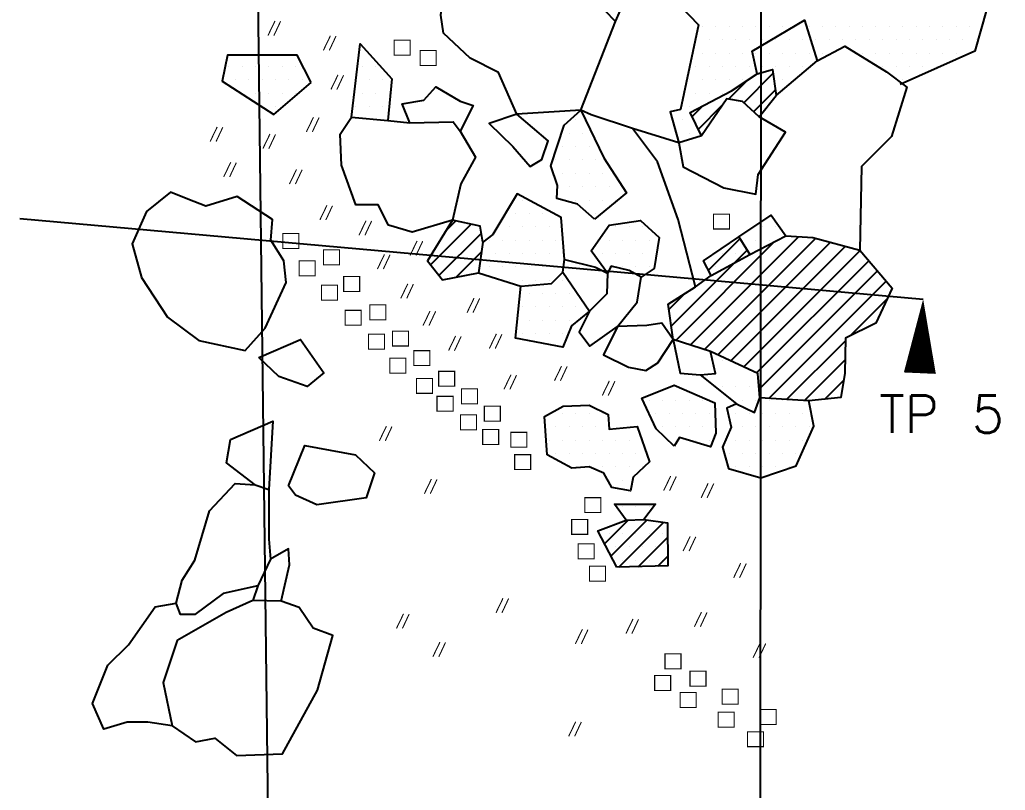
# Model space of a CAD drawing. Header units: metres. Extents: x 3.1 to 4.11, y -21.26 to -16.79.
# Drawn here: x 3.191 to 4.115, y -19.278 to -18.556 of the extents above; entities that cross this region are included whole.
import ezdxf

# ---------------------------------------------------------------- set-up
doc = ezdxf.new("R2010")
doc.units = ezdxf.units.M
doc.header["$LTSCALE"] = 25
doc.header["$MEASUREMENT"] = 0
doc.linetypes.add('STRICHPUNKTX2', pattern=[2, 1, -0.5, 0, -0.5])
doc.layers.get('0').update_dxf_attribs({"linetype": 'CONTINUOUS'})
for name, color, linetype in [('FEUER', 1, 'CONTINUOUS'), ('GRABUNGSGRENZE', 3, 'STRICHPUNKTX2'), ('STEINE', 4, 'CONTINUOUS'), ('STEINESCHRAFF', 4, 'CONTINUOUS'), ('TPROFIL', 3, 'CONTINUOUS')]:
    doc.layers.add(name, color=color, linetype=linetype)
doc.styles.get("Standard").update_dxf_attribs({"font": 'txt.shx'})

# ---------------------------------------------------------------- blocks, each defined once
blk = doc.blocks.new('*X2')
at = {"color": 0}
for p, q in [((350.935, -1837.56), (353.039, -1835.457)), ((350.938, -1835.79), (351.494, -1835.234)), ((351.026, -1839.238), (354.583, -1835.68)), ((351.833, -1840.198), (355.165, -1836.866)), ((352.64, -1841.159), (355.077, -1838.722)), ((353.447, -1842.119), (354.737, -1840.83)), ((386.983, -1863.384), (389.723, -1860.644)), ((385.553, -1863.047), (387.303, -1861.296)), ((387.911, -1864.224), (389.946, -1862.189)), ((382.159, -1864.673), (383.178, -1863.654)), ((382.738, -1865.862), (384.974, -1863.626)), ((359.102, -1875.356), (359.999, -1874.458)), ((357.643, -1878.582), (361.452, -1874.774)), ((358.428, -1879.565), (362.401, -1875.592)), ((380.617, -1885.66), (389.879, -1876.398)), ((381.956, -1886.089), (392.108, -1875.937)), ((383.295, -1886.518), (393.724, -1876.089)), ((383.675, -1879.067), (386.633, -1876.109)), ((384.56, -1887.02), (395.117, -1876.464)), ((360.009, -1879.752), (362.415, -1877.345)), ((385.77, -1887.579), (396.51, -1876.838)), ((386.149, -1878.361), (387.311, -1877.198)), ((386.979, -1888.137), (397.879, -1877.237)), ((388.189, -1888.695), (398.694, -1878.19)), ((380.189, -1884.321), (386.149, -1878.361)), ((388.432, -1890.219), (399.509, -1879.143)), ((389.331, -1891.088), (400.323, -1880.096)), ((379.976, -1882.766), (381.476, -1881.266)), ((396.965, -1885.222), (400.435, -1881.752)), ((391.004, -1891.183), (396.506, -1885.681)), ((392.676, -1891.279), (396.475, -1887.479)), ((394.569, -1891.154), (396.35, -1889.372)), ((373.937, -1904.714), (376.173, -1902.478)), ((374.543, -1905.877), (377.94, -1902.479)), ((375.278, -1906.909), (379.49, -1902.697)), ((373.332, -1903.552), (373.433, -1903.451)), ((377.101, -1906.854), (379.842, -1904.113)), ((378.924, -1906.798), (379.862, -1905.861))]:
    blk.add_line(p, q, dxfattribs=at)
blk = doc.blocks.new('RL')
at = {"layer": 'FEUER', "const_width": 0.1}
blk.add_lwpolyline([(0, -1.4), (0, 0), (1.5, 0), (1.5, -1.4), (0, -1.4)], dxfattribs=at)
blk = doc.blocks.new('HK')
at = {"layer": 'FEUER', "const_width": 0.1}
for points in [[(-0.662, -1.372), (0, 0)], [(0.523, -0.033), (-0.105, -1.372)]]:
    blk.add_lwpolyline(points, dxfattribs=at)
blk = doc.blocks.new('*X5')
at = {"color": 0}
for p, q in [((383.125, -1856.25), (383.125, -1856.25)), ((384.375, -1856.25), (384.375, -1856.25)), ((385.625, -1856.25), (385.625, -1856.25)), ((386.875, -1856.25), (386.875, -1856.25)), ((388.125, -1856.25), (388.125, -1856.25)), ((389.375, -1856.25), (389.375, -1856.25)), ((390.625, -1856.25), (390.625, -1856.25)), ((393.125, -1856.25), (393.125, -1856.25)), ((394.375, -1856.25), (394.375, -1856.25)), ((395.625, -1856.25), (395.625, -1856.25)), ((396.875, -1856.25), (396.875, -1856.25)), ((398.125, -1856.25), (398.125, -1856.25)), ((399.375, -1856.25), (399.375, -1856.25)), ((400.625, -1856.25), (400.625, -1856.25)), ((401.875, -1856.25), (401.875, -1856.25)), ((403.125, -1856.25), (403.125, -1856.25)), ((404.375, -1856.25), (404.375, -1856.25)), ((405.625, -1856.25), (405.625, -1856.25)), ((406.875, -1856.25), (406.875, -1856.25)), ((408.125, -1856.25), (408.125, -1856.25)), ((382.5, -1857.5), (382.5, -1857.5)), ((383.75, -1857.5), (383.75, -1857.5)), ((385, -1857.5), (385, -1857.5)), ((386.25, -1857.5), (386.25, -1857.5)), ((387.5, -1857.5), (387.5, -1857.5)), ((388.75, -1857.5), (388.75, -1857.5)), ((393.75, -1857.5), (393.75, -1857.5)), ((395, -1857.5), (395, -1857.5)), ((396.25, -1857.5), (396.25, -1857.5)), ((397.5, -1857.5), (397.5, -1857.5)), ((398.75, -1857.5), (398.75, -1857.5)), ((400, -1857.5), (400, -1857.5)), ((401.25, -1857.5), (401.25, -1857.5)), ((402.5, -1857.5), (402.5, -1857.5)), ((403.75, -1857.5), (403.75, -1857.5)), ((405, -1857.5), (405, -1857.5)), ((406.25, -1857.5), (406.25, -1857.5)), ((407.5, -1857.5), (407.5, -1857.5)), ((408.75, -1857.5), (408.75, -1857.5)), ((383.125, -1858.75), (383.125, -1858.75)), ((384.375, -1858.75), (384.375, -1858.75)), ((385.625, -1858.75), (385.625, -1858.75)), ((386.875, -1858.75), (386.875, -1858.75)), ((394.375, -1858.75), (394.375, -1858.75)), ((398.125, -1858.75), (398.125, -1858.75)), ((399.375, -1858.75), (399.375, -1858.75)), ((400.625, -1858.75), (400.625, -1858.75)), ((401.875, -1858.75), (401.875, -1858.75)), ((403.125, -1858.75), (403.125, -1858.75)), ((404.375, -1858.75), (404.375, -1858.75)), ((405.625, -1858.75), (405.625, -1858.75)), ((406.875, -1858.75), (406.875, -1858.75)), ((408.125, -1858.75), (408.125, -1858.75)), ((382.5, -1860), (382.5, -1860)), ((383.75, -1860), (383.75, -1860)), ((385, -1860), (385, -1860)), ((386.25, -1860), (386.25, -1860)), ((387.5, -1860), (387.5, -1860)), ((400, -1860), (400, -1860)), ((401.25, -1860), (401.25, -1860)), ((402.5, -1860), (402.5, -1860)), ((403.75, -1860), (403.75, -1860)), ((405, -1860), (405, -1860)), ((381.875, -1861.25), (381.875, -1861.25)), ((383.125, -1861.25), (383.125, -1861.25)), ((384.375, -1861.25), (384.375, -1861.25)), ((385.625, -1861.25), (385.625, -1861.25)), ((386.875, -1861.25), (386.875, -1861.25)), ((401.875, -1861.25), (401.875, -1861.25)), ((382.5, -1862.5), (382.5, -1862.5)), ((383.75, -1862.5), (383.75, -1862.5)), ((385, -1862.5), (385, -1862.5)), ((381.875, -1863.75), (381.875, -1863.75)), ((381.25, -1865), (381.25, -1865)), ((381.875, -1866.25), (381.875, -1866.25))]:
    blk.add_line(p, q, dxfattribs=at)
blk = doc.blocks.new('*X7')
at = {"color": 0}
for p, q in [((391.875, -1856.25), (391.875, -1856.25)), ((390, -1857.5), (390, -1857.5)), ((391.25, -1857.5), (391.25, -1857.5)), ((392.5, -1857.5), (392.5, -1857.5)), ((388.125, -1858.75), (388.125, -1858.75)), ((389.375, -1858.75), (389.375, -1858.75)), ((390.625, -1858.75), (390.625, -1858.75)), ((391.875, -1858.75), (391.875, -1858.75)), ((393.125, -1858.75), (393.125, -1858.75)), ((338.75, -1860), (338.75, -1860)), ((340, -1860), (340, -1860)), ((341.25, -1860), (341.25, -1860)), ((342.5, -1860), (342.5, -1860)), ((343.75, -1860), (343.75, -1860)), ((345, -1860), (345, -1860)), ((351.25, -1860), (351.25, -1860)), ((352.5, -1860), (352.5, -1860)), ((388.75, -1860), (388.75, -1860)), ((390, -1860), (390, -1860)), ((391.25, -1860), (391.25, -1860)), ((392.5, -1860), (392.5, -1860)), ((339.375, -1861.25), (339.375, -1861.25)), ((340.625, -1861.25), (340.625, -1861.25)), ((341.875, -1861.25), (341.875, -1861.25)), ((343.125, -1861.25), (343.125, -1861.25)), ((344.375, -1861.25), (344.375, -1861.25)), ((345.625, -1861.25), (345.625, -1861.25)), ((351.875, -1861.25), (351.875, -1861.25)), ((353.125, -1861.25), (353.125, -1861.25)), ((390.625, -1861.25), (390.625, -1861.25)), ((340, -1862.5), (340, -1862.5)), ((341.25, -1862.5), (341.25, -1862.5)), ((342.5, -1862.5), (342.5, -1862.5)), ((343.75, -1862.5), (343.75, -1862.5)), ((345, -1862.5), (345, -1862.5)), ((351.25, -1862.5), (351.25, -1862.5)), ((352.5, -1862.5), (352.5, -1862.5)), ((353.75, -1862.5), (353.75, -1862.5)), ((390, -1862.5), (390, -1862.5)), ((341.875, -1863.75), (341.875, -1863.75)), ((343.125, -1863.75), (343.125, -1863.75)), ((350.625, -1863.75), (350.625, -1863.75)), ((351.875, -1863.75), (351.875, -1863.75)), ((353.125, -1863.75), (353.125, -1863.75)), ((371.25, -1865), (371.25, -1865)), ((370.625, -1866.25), (370.625, -1866.25)), ((371.875, -1866.25), (371.875, -1866.25)), ((370, -1867.5), (370, -1867.5)), ((371.25, -1867.5), (371.25, -1867.5)), ((372.5, -1867.5), (372.5, -1867.5)), ((369.375, -1868.75), (369.375, -1868.75)), ((370.625, -1868.75), (370.625, -1868.75)), ((371.875, -1868.75), (371.875, -1868.75)), ((373.125, -1868.75), (373.125, -1868.75)), ((370, -1870), (370, -1870)), ((371.25, -1870), (371.25, -1870)), ((372.5, -1870), (372.5, -1870)), ((373.75, -1870), (373.75, -1870)), ((370.625, -1871.25), (370.625, -1871.25)), ((371.875, -1871.25), (371.875, -1871.25)), ((373.125, -1871.25), (373.125, -1871.25)), ((374.375, -1871.25), (374.375, -1871.25)), ((375.625, -1871.25), (375.625, -1871.25)), ((366.25, -1872.5), (366.25, -1872.5)), ((370, -1872.5), (370, -1872.5)), ((371.25, -1872.5), (371.25, -1872.5)), ((372.5, -1872.5), (372.5, -1872.5)), ((373.75, -1872.5), (373.75, -1872.5)), ((375, -1872.5), (375, -1872.5)), ((365.625, -1873.75), (365.625, -1873.75)), ((366.875, -1873.75), (366.875, -1873.75)), ((368.125, -1873.75), (368.125, -1873.75)), ((373.125, -1873.75), (373.125, -1873.75)), ((365, -1875), (365, -1875)), ((366.25, -1875), (366.25, -1875)), ((367.5, -1875), (367.5, -1875)), ((368.75, -1875), (368.75, -1875)), ((375, -1875), (375, -1875)), ((376.25, -1875), (376.25, -1875)), ((377.5, -1875), (377.5, -1875)), ((388.75, -1875), (388.75, -1875)), ((390, -1875), (390, -1875)), ((363.125, -1876.25), (363.125, -1876.25)), ((364.375, -1876.25), (364.375, -1876.25)), ((365.625, -1876.25), (365.625, -1876.25)), ((366.875, -1876.25), (366.875, -1876.25)), ((368.125, -1876.25), (368.125, -1876.25)), ((369.375, -1876.25), (369.375, -1876.25)), ((374.375, -1876.25), (374.375, -1876.25)), ((375.625, -1876.25), (375.625, -1876.25)), ((376.875, -1876.25), (376.875, -1876.25)), ((378.125, -1876.25), (378.125, -1876.25)), ((386.875, -1876.25), (386.875, -1876.25)), ((388.125, -1876.25), (388.125, -1876.25)), ((389.375, -1876.25), (389.375, -1876.25)), ((362.5, -1877.5), (362.5, -1877.5)), ((363.75, -1877.5), (363.75, -1877.5)), ((365, -1877.5), (365, -1877.5)), ((366.25, -1877.5), (366.25, -1877.5)), ((367.5, -1877.5), (367.5, -1877.5)), ((368.75, -1877.5), (368.75, -1877.5)), ((370, -1877.5), (370, -1877.5)), ((373.75, -1877.5), (373.75, -1877.5)), ((375, -1877.5), (375, -1877.5)), ((376.25, -1877.5), (376.25, -1877.5)), ((377.5, -1877.5), (377.5, -1877.5)), ((378.75, -1877.5), (378.75, -1877.5)), ((385, -1877.5), (385, -1877.5)), ((386.25, -1877.5), (386.25, -1877.5)), ((387.5, -1877.5), (387.5, -1877.5)), ((363.125, -1878.75), (363.125, -1878.75)), ((364.375, -1878.75), (364.375, -1878.75)), ((365.625, -1878.75), (365.625, -1878.75)), ((366.875, -1878.75), (366.875, -1878.75)), ((368.125, -1878.75), (368.125, -1878.75)), ((369.375, -1878.75), (369.375, -1878.75)), ((374.375, -1878.75), (374.375, -1878.75)), ((375.625, -1878.75), (375.625, -1878.75)), ((376.875, -1878.75), (376.875, -1878.75)), ((378.125, -1878.75), (378.125, -1878.75)), ((384.375, -1878.75), (384.375, -1878.75)), ((365, -1880), (365, -1880)), ((366.25, -1880), (366.25, -1880)), ((367.5, -1880), (367.5, -1880)), ((368.75, -1880), (368.75, -1880)), ((370, -1880), (370, -1880)), ((366.875, -1881.25), (366.875, -1881.25)), ((368.125, -1881.25), (368.125, -1881.25)), ((369.375, -1881.25), (369.375, -1881.25)), ((370.625, -1881.25), (370.625, -1881.25)), ((366.25, -1882.5), (366.25, -1882.5)), ((367.5, -1882.5), (367.5, -1882.5)), ((368.75, -1882.5), (368.75, -1882.5)), ((370, -1882.5), (370, -1882.5)), ((371.25, -1882.5), (371.25, -1882.5)), ((366.875, -1883.75), (366.875, -1883.75)), ((368.125, -1883.75), (368.125, -1883.75)), ((369.375, -1883.75), (369.375, -1883.75)), ((370.625, -1883.75), (370.625, -1883.75)), ((366.25, -1885), (366.25, -1885)), ((367.5, -1885), (367.5, -1885)), ((368.75, -1885), (368.75, -1885)), ((370, -1885), (370, -1885)), ((385, -1887.5), (385, -1887.5)), ((385, -1890), (385, -1890)), ((386.25, -1890), (386.25, -1890)), ((387.5, -1890), (387.5, -1890)), ((378.125, -1891.25), (378.125, -1891.25)), ((379.375, -1891.25), (379.375, -1891.25)), ((380.625, -1891.25), (380.625, -1891.25)), ((381.875, -1891.25), (381.875, -1891.25)), ((383.125, -1891.25), (383.125, -1891.25)), ((386.875, -1891.25), (386.875, -1891.25)), ((388.125, -1891.25), (388.125, -1891.25)), ((389.375, -1891.25), (389.375, -1891.25)), ((390.625, -1891.25), (390.625, -1891.25)), ((391.875, -1891.25), (391.875, -1891.25)), ((370, -1892.5), (370, -1892.5)), ((371.25, -1892.5), (371.25, -1892.5)), ((372.5, -1892.5), (372.5, -1892.5)), ((373.75, -1892.5), (373.75, -1892.5)), ((378.75, -1892.5), (378.75, -1892.5)), ((380, -1892.5), (380, -1892.5)), ((381.25, -1892.5), (381.25, -1892.5)), ((382.5, -1892.5), (382.5, -1892.5)), ((383.75, -1892.5), (383.75, -1892.5)), ((386.25, -1892.5), (386.25, -1892.5)), ((387.5, -1892.5), (387.5, -1892.5)), ((388.75, -1892.5), (388.75, -1892.5)), ((390, -1892.5), (390, -1892.5)), ((391.25, -1892.5), (391.25, -1892.5)), ((392.5, -1892.5), (392.5, -1892.5)), ((369.375, -1893.75), (369.375, -1893.75)), ((370.625, -1893.75), (370.625, -1893.75)), ((371.875, -1893.75), (371.875, -1893.75)), ((373.125, -1893.75), (373.125, -1893.75)), ((376.875, -1893.75), (376.875, -1893.75)), ((379.375, -1893.75), (379.375, -1893.75)), ((380.625, -1893.75), (380.625, -1893.75)), ((381.875, -1893.75), (381.875, -1893.75)), ((383.125, -1893.75), (383.125, -1893.75)), ((386.875, -1893.75), (386.875, -1893.75)), ((388.125, -1893.75), (388.125, -1893.75)), ((389.375, -1893.75), (389.375, -1893.75)), ((390.625, -1893.75), (390.625, -1893.75)), ((391.875, -1893.75), (391.875, -1893.75)), ((393.125, -1893.75), (393.125, -1893.75)), ((368.75, -1895), (368.75, -1895)), ((370, -1895), (370, -1895)), ((371.25, -1895), (371.25, -1895)), ((372.5, -1895), (372.5, -1895)), ((373.75, -1895), (373.75, -1895)), ((375, -1895), (375, -1895)), ((376.25, -1895), (376.25, -1895)), ((380, -1895), (380, -1895)), ((382.5, -1895), (382.5, -1895)), ((383.75, -1895), (383.75, -1895)), ((386.25, -1895), (386.25, -1895)), ((387.5, -1895), (387.5, -1895)), ((388.75, -1895), (388.75, -1895)), ((390, -1895), (390, -1895)), ((391.25, -1895), (391.25, -1895)), ((392.5, -1895), (392.5, -1895)), ((369.375, -1896.25), (369.375, -1896.25)), ((370.625, -1896.25), (370.625, -1896.25)), ((371.875, -1896.25), (371.875, -1896.25)), ((373.125, -1896.25), (373.125, -1896.25)), ((374.375, -1896.25), (374.375, -1896.25)), ((375.625, -1896.25), (375.625, -1896.25)), ((376.875, -1896.25), (376.875, -1896.25)), ((385.625, -1896.25), (385.625, -1896.25)), ((386.875, -1896.25), (386.875, -1896.25)), ((388.125, -1896.25), (388.125, -1896.25)), ((389.375, -1896.25), (389.375, -1896.25)), ((390.625, -1896.25), (390.625, -1896.25)), ((391.875, -1896.25), (391.875, -1896.25)), ((371.25, -1897.5), (371.25, -1897.5)), ((373.75, -1897.5), (373.75, -1897.5)), ((375, -1897.5), (375, -1897.5)), ((376.25, -1897.5), (376.25, -1897.5)), ((377.5, -1897.5), (377.5, -1897.5)), ((386.25, -1897.5), (386.25, -1897.5)), ((387.5, -1897.5), (387.5, -1897.5)), ((388.75, -1897.5), (388.75, -1897.5)), ((390, -1897.5), (390, -1897.5)), ((391.25, -1897.5), (391.25, -1897.5)), ((374.375, -1898.75), (374.375, -1898.75)), ((375.625, -1898.75), (375.625, -1898.75)), ((375.625, -1901.25), (375.625, -1901.25)), ((376.875, -1901.25), (376.875, -1901.25)), ((378.125, -1901.25), (378.125, -1901.25)), ((376.25, -1902.5), (376.25, -1902.5)), ((377.5, -1902.5), (377.5, -1902.5)), ((374.375, -1903.75), (374.375, -1903.75)), ((375.625, -1903.75), (375.625, -1903.75)), ((376.875, -1903.75), (376.875, -1903.75)), ((378.125, -1903.75), (378.125, -1903.75)), ((379.375, -1903.75), (379.375, -1903.75)), ((375, -1905), (375, -1905)), ((376.25, -1905), (376.25, -1905)), ((377.5, -1905), (377.5, -1905)), ((378.75, -1905), (378.75, -1905)), ((375.625, -1906.25), (375.625, -1906.25)), ((376.875, -1906.25), (376.875, -1906.25)), ((378.125, -1906.25), (378.125, -1906.25)), ((379.375, -1906.25), (379.375, -1906.25))]:
    blk.add_line(p, q, dxfattribs=at)
blk = doc.blocks.new('PFEIL')
at = {"layer": 'TPROFIL'}
blk.add_lwpolyline([(0, 0, 0, 3, 0), (6.537, -2.372, 3, 3, 0)], format="xyseb", dxfattribs=at)

msp = doc.modelspace()

# ---------------------------------------------------------------- linework, layer by layer
at = {"layer": 'GRABUNGSGRENZE'}
for points in [[(3.39294, -16.79202), (3.43992, -20.59239)], [(3.88706, -16.80649), (3.8844, -20.59942)]]:
    msp.add_lwpolyline(points, dxfattribs=at)
at = {"layer": 'STEINE'}
for points in [[(3.49751, -18.45952), (3.45574, -18.45742), (3.42067, -18.40286), (3.43146, -18.34022), (3.41882, -18.27703), (3.4296, -18.21744), (3.44603, -18.13137), (3.50923, -18.10752), (3.54237, -18.0877), (3.56479, -18.08366), (3.58009, -18.07451), (3.68808, -18.07365), (3.71558, -18.08133), (3.74153, -18.10735), (3.84637, -18.17118), (3.91658, -18.23903), (4.00662, -18.32271), (4.0748, -18.38241), (4.1149, -18.48486), (4.08622, -18.58569), (4.01639, -18.61666)], [(3.71732, -18.64068), (3.6572, -18.64467), (3.63994, -18.60542), (3.61347, -18.59214), (3.58854, -18.56867), (3.58602, -18.55185), (3.58963, -18.52027), (3.63752, -18.52034), (3.66195, -18.53209), (3.68183, -18.52601), (3.7139, -18.54185), (3.73936, -18.54698), (3.74953, -18.55769)], [(3.71732, -18.64068), (3.74953, -18.55769), (3.76384, -18.52562), (3.79187, -18.52362), (3.82747, -18.56086), (3.81055, -18.64031), (3.80086, -18.64233), (3.80897, -18.67138)], [(3.88242, -18.60679), (3.87787, -18.58539), (3.92682, -18.55642), (3.93848, -18.59464)], [(3.50233, -18.6475), (3.51058, -18.57874), (3.54008, -18.61139), (3.53646, -18.65061)], [(3.8844, -18.64704), (3.90022, -18.62719), (3.93848, -18.59464), (3.96448, -18.58093), (4.00367, -18.60493), (4.0225, -18.61922), (4.00817, -18.66555), (3.98011, -18.69353), (3.97847, -18.77198)], [(3.46468, -18.61484), (3.45148, -18.58935), (3.38627, -18.58926), (3.38114, -18.6137), (3.42949, -18.64485), (3.46468, -18.61484)], [(3.83038, -18.66479), (3.81971, -18.64287), (3.85846, -18.62255), (3.88242, -18.60679), (3.89669, -18.60273), (3.90022, -18.62719)], [(3.55684, -18.65268), (3.54973, -18.63483), (3.57011, -18.6313), (3.58134, -18.61909), (3.60424, -18.63237), (3.61646, -18.63646), (3.6042, -18.66038)], [(3.8844, -18.64704), (3.86863, -18.63275), (3.85386, -18.63018), (3.83038, -18.66479), (3.80897, -18.67138), (3.81302, -18.6938), (3.85119, -18.71372), (3.88124, -18.71937), (3.88331, -18.70103), (3.90883, -18.66133), (3.8844, -18.64704)], [(3.72991, -18.74309), (3.71414, -18.72881), (3.69479, -18.72368), (3.69531, -18.71146), (3.68923, -18.69311), (3.70151, -18.65492), (3.71732, -18.64068), (3.73865, -18.68554), (3.76, -18.71817), (3.72991, -18.74309)], [(3.82457, -18.8064), (3.80836, -18.74321), (3.78908, -18.68918), (3.76569, -18.65807), (3.72699, -18.64528), (3.71732, -18.64068)], [(3.59695, -18.74392), (3.55923, -18.75507), (3.53683, -18.74842), (3.52718, -18.72956), (3.50629, -18.72952), (3.4931, -18.69232), (3.49161, -18.66328), (3.50233, -18.6475), (3.53646, -18.65061), (3.55684, -18.65268), (3.59759, -18.65172), (3.6042, -18.66038), (3.61843, -18.68486), (3.60464, -18.7098), (3.59695, -18.74392)], [(3.6572, -18.64467), (3.63121, -18.65329), (3.65359, -18.67472), (3.66987, -18.69359), (3.68058, -18.68699), (3.68671, -18.66967), (3.6572, -18.64467)], [(3.80897, -18.67138), (3.76569, -18.65807)], [(3.42677, -18.76252), (3.42833, -18.74317), (3.39525, -18.72172), (3.36569, -18.73085), (3.34889, -18.7242), (3.3326, -18.71756), (3.31015, -18.73586), (3.29687, -18.7659), (3.30548, -18.7975), (3.32988, -18.83472), (3.35939, -18.85667), (3.40268, -18.8659), (3.42156, -18.84504), (3.44098, -18.80228), (3.43897, -18.7819), (3.42677, -18.76252)], [(3.70029, -18.79246), (3.70184, -18.78075), (3.69884, -18.74152), (3.65761, -18.71905), (3.63463, -18.75722), (3.62545, -18.76434), (3.62133, -18.79337), (3.66105, -18.80565)], [(3.62545, -18.76434), (3.62292, -18.74956), (3.59695, -18.74392), (3.57346, -18.78209), (3.5877, -18.79994), (3.62133, -18.79337)], [(3.74206, -18.79354), (3.72681, -18.77264), (3.74365, -18.74872), (3.77321, -18.74417), (3.79051, -18.75999), (3.78588, -18.78902), (3.77364, -18.79716)], [(3.86539, -18.75959), (3.89548, -18.73926), (3.9092, -18.75864)], [(3.80361, -18.85578), (3.79907, -18.82266), (3.82457, -18.8064), (3.83936, -18.79572), (3.87556, -18.77591), (3.9092, -18.75864), (3.93467, -18.7602), (3.97847, -18.77198), (4.00898, -18.80768), (3.99365, -18.84026), (3.9651, -18.85449), (3.96454, -18.88709), (3.96095, -18.91001), (3.93088, -18.91302)], [(3.83936, -18.79572), (3.83225, -18.78196), (3.86539, -18.75959), (3.87556, -18.77591)], [(3.70184, -18.78075), (3.73086, -18.78792), (3.74206, -18.79354)], [(3.75167, -18.84348), (3.77004, -18.82058), (3.77364, -18.79716), (3.76244, -18.79103), (3.74564, -18.78693), (3.74206, -18.79354), (3.74152, -18.8129), (3.7252, -18.82918), (3.71549, -18.84852), (3.72566, -18.86178), (3.75167, -18.84348)], [(3.7252, -18.82918), (3.70837, -18.84291), (3.70019, -18.86276), (3.65588, -18.85455), (3.66105, -18.80565), (3.68958, -18.80315), (3.70029, -18.79246), (3.7252, -18.82918)], [(3.80361, -18.85578), (3.79294, -18.84048), (3.77918, -18.8425), (3.75167, -18.84348), (3.73839, -18.86995), (3.7618, -18.8817), (3.7781, -18.88478), (3.78932, -18.87767), (3.80361, -18.85578)], [(3.41541, -18.87254), (3.45466, -18.85579), (3.47652, -18.88689), (3.46071, -18.89961), (3.43423, -18.8904), (3.41541, -18.87254)], [(3.80361, -18.85578), (3.81019, -18.88738), (3.82904, -18.88893), (3.8433, -18.88742), (3.83875, -18.86704)], [(3.82904, -18.88893), (3.86313, -18.91598), (3.87993, -18.92416), (3.88504, -18.91041), (3.88304, -18.88748), (3.83875, -18.86704), (3.80361, -18.85578)], [(3.80449, -18.95563), (3.7877, -18.9393), (3.7745, -18.91076), (3.80457, -18.89858), (3.84275, -18.91493), (3.84373, -18.94346), (3.83862, -18.95619), (3.80959, -18.94749), (3.80449, -18.95563)], [(3.86313, -18.91598), (3.85395, -18.92004), (3.858, -18.93788), (3.84982, -18.95671), (3.8554, -18.97659), (3.88595, -18.98529), (3.91908, -18.97414), (3.93544, -18.93697), (3.93088, -18.91302), (3.88504, -18.91041)], [(3.68578, -18.96361), (3.68328, -18.92795), (3.70062, -18.91829), (3.72507, -18.91731), (3.74289, -18.92599), (3.74389, -18.93975), (3.76987, -18.93724), (3.78154, -18.97037), (3.76624, -18.98461), (3.76367, -18.99734), (3.74636, -18.99426), (3.73873, -18.98101), (3.72499, -18.97487), (3.70868, -18.97638), (3.68578, -18.96361)], [(3.41218, -18.99174), (3.38521, -18.97133), (3.38881, -18.94943), (3.42857, -18.93216), (3.42491, -18.99634)], [(3.44325, -18.99281), (3.45859, -18.95513), (3.50595, -18.96386), (3.52376, -18.9807), (3.51608, -19.00412), (3.46972, -19.01067), (3.44986, -19.00148), (3.44325, -18.99281)], [(3.41459, -19.0865), (3.38198, -19.09358), (3.35546, -19.11341), (3.34221, -19.11339), (3.33815, -19.10269), (3.34379, -19.0813), (3.35553, -19.06247), (3.36935, -19.01613), (3.39333, -18.9907), (3.41218, -18.99174), (3.42491, -18.99634), (3.42484, -19.0427), (3.42634, -19.06155), (3.41459, -19.0865)], [(3.75956, -19.02485), (3.74888, -19.01006), (3.78709, -19.01011), (3.77637, -19.02436)], [(3.75083, -19.06915), (3.73305, -19.035), (3.75956, -19.02485), (3.77637, -19.02436), (3.79827, -19.02745), (3.79872, -19.0677), (3.75083, -19.06915)], [(3.43647, -19.10079), (3.44416, -19.06667), (3.44317, -19.0519), (3.42634, -19.06155)], [(3.41459, -19.0865), (3.40998, -19.10025)], [(3.33442, -19.21781), (3.3115, -19.21421), (3.29214, -19.21419), (3.27023, -19.22078), (3.25956, -19.19682), (3.27388, -19.16067), (3.29327, -19.14185), (3.31828, -19.10623), (3.33815, -19.10269)], [(3.33442, -19.21781), (3.3563, -19.23262), (3.37414, -19.22908), (3.39449, -19.24541), (3.43779, -19.24394), (3.47048, -19.18439), (3.48482, -19.13296), (3.46649, -19.12631), (3.45328, -19.10693), (3.43647, -19.10079), (3.40998, -19.10025), (3.38501, -19.11142), (3.33912, -19.13784), (3.32582, -19.17705), (3.33442, -19.21781)]]:
    msp.add_lwpolyline(points, dxfattribs=at)
at = {"layer": 'TPROFIL'}
msp.add_lwpolyline([(3.19144, -18.7424), (4.03795, -18.81776)], dxfattribs=at)

# ---------------------------------------------------------------- block references
at = {"layer": 'FEUER', "xscale": 0.01, "yscale": 0.01, "zscale": 0.01}
for name, p in [('*X2', (0, 0)), ('HK', (3.43064, -18.55723)), ('HK', (3.48258, -18.57106)), ('RL', (3.54217, -18.57522)), ('RL', (3.56661, -18.58494)), ('HK', (3.48966, -18.60775)), ('HK', (3.46667, -18.64745)), ('HK', (3.37649, -18.65649)), ('HK', (3.4259, -18.66318)), ('HK', (3.38918, -18.68962)), ('HK', (3.45081, -18.69633)), ('HK', (3.47929, -18.73)), ('HK', (3.51595, -18.74431)), ('RL', (3.84148, -18.73816)), ('RL', (3.43799, -18.75643)), ('HK', (3.56381, -18.76323)), ('RL', (3.47617, -18.77176)), ('RL', (3.45324, -18.78192)), ('HK', (3.53322, -18.77592)), ('RL', (3.49499, -18.79675)), ('RL', (3.47409, -18.80487)), ('HK', (3.55509, -18.80346)), ('HK', (3.61722, -18.8168)), ('RL', (3.49647, -18.82834)), ('RL', (3.5194, -18.82328)), ('HK', (3.57594, -18.82896)), ('RL', (3.54076, -18.84776)), ('RL', (3.51834, -18.85078)), ('HK', (3.59985, -18.85243)), ('HK', (3.63806, -18.85045)), ('RL', (3.5606, -18.86613)), ('RL', (3.53818, -18.87323)), ('HK', (3.69914, -18.88059)), ('RL', (3.56311, -18.89211)), ('RL', (3.58401, -18.88552)), ('HK', (3.65176, -18.88868)), ('HK', (3.74395, -18.89441)), ('RL', (3.60538, -18.90185)), ('RL', (3.58245, -18.90895)), ('RL', (3.62675, -18.91819)), ('RL', (3.60433, -18.9263)), ('HK', (3.53503, -18.9369)), ('RL', (3.62519, -18.94009)), ('RL', (3.65168, -18.94267)), ('RL', (3.65521, -18.96357)), ('HK', (3.57724, -18.98638)), ('HK', (3.80139, -18.98364)), ('HK', (3.83653, -18.99032)), ('RL', (3.72087, -19.0039)), ('RL', (3.70862, -19.02426)), ('HK', (3.81965, -19.04022)), ('RL', (3.7147, -19.0472)), ('RL', (3.72536, -19.0681)), ('HK', (3.86699, -19.06525)), ('HK', (3.64432, -19.09804)), ('HK', (3.55108, -19.11268)), ('HK', (3.83024, -19.11104)), ('HK', (3.76605, -19.11757)), ('HK', (3.71866, -19.12718)), ('HK', (3.58517, -19.13922)), ('HK', (3.88522, -19.14016)), ('RL', (3.79605, -19.15022)), ('RL', (3.78635, -19.17058)), ('RL', (3.81946, -19.16655)), ('RL', (3.81027, -19.18641)), ('RL', (3.8495, -19.18341)), ('RL', (3.8459, -19.2048)), ('RL', (3.88513, -19.20231)), ('HK', (3.71242, -19.21377)), ('RL', (3.87338, -19.22318))]:
    msp.add_blockref(name, p, dxfattribs=at)
at = {"layer": 'STEINESCHRAFF', "xscale": 0.01, "yscale": 0.01, "zscale": 0.01}
for name in ['*X5', '*X7']:
    msp.add_blockref(name, (0, 0), dxfattribs=at)
at = {"layer": 'TPROFIL', "xscale": 0.01, "yscale": 0.01, "zscale": 0.01, "rotation": 287.3769717164329}
msp.add_blockref('PFEIL', (4.03795, -18.81776), dxfattribs=at)

# ---------------------------------------------------------------- texts
at = {"layer": 'TPROFIL'}
msp.add_text('TP 5', height=0.035, dxfattribs=at).set_placement((3.99682, -18.94309))

doc.saveas('drawing.dxf')
